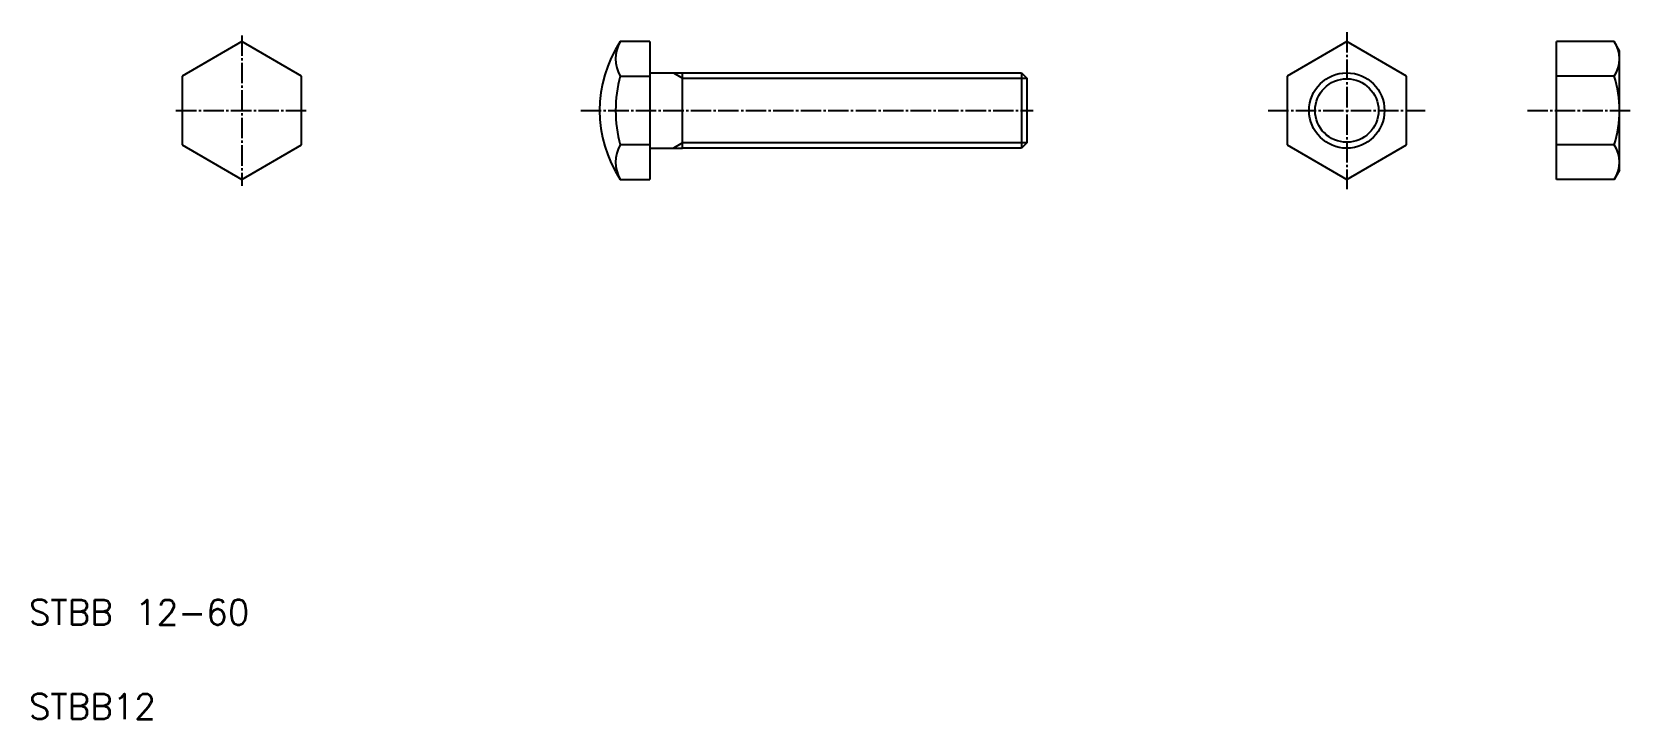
# Model space of a CAD drawing. Extents: x 11 to 265, y 10 to 119.
import ezdxf

# ---------------------------------------------------------------- set-up
doc = ezdxf.new("R2010")
doc.units = 0
doc.header["$LTSCALE"] = 0.25
doc.linetypes.add('CENTER', pattern=[17.5, 13, -1.5, 1.5, -1.5])
doc.layers.get('0').update_dxf_attribs({"linetype": 'CONTINUOUS'})
doc.layers.add('CENTER', color=1, linetype='CENTER')
doc.styles.get("Standard").update_dxf_attribs({"font": 'txt', "bigfont": 'BIGFONT'})

msp = doc.modelspace()

# ---------------------------------------------------------------- linework, layer by layer
for p, q in [((43.93, 117.85), (34.43, 112.37)), ((53.43, 112.37), (43.93, 117.85)), ((108.87, 117.85), (104.15, 117.85)), ((108.87, 117.85), (108.87, 95.91)), ((263.19, 116.38), (262.34, 117.85)), ((34.43, 112.37), (34.43, 101.4)), ((53.43, 101.4), (53.43, 112.37)), ((104.15, 112.37), (108.87, 112.37)), ((108.87, 112.88), (114.07, 112.88)), ((114.07, 112.88), (168.02, 112.88)), ((114.07, 100.88), (114.07, 112.88)), ((168.02, 112.88), (168.02, 100.88)), ((168.02, 112.88), (168.87, 112.03)), ((168.87, 112.03), (168.87, 101.73)), ((34.43, 101.4), (43.93, 95.91)), ((43.93, 95.91), (53.43, 101.4)), ((108.87, 101.4), (104.15, 101.4)), ((108.87, 100.88), (114.07, 100.88)), ((168.02, 100.88), (114.07, 100.88)), ((141.47, 101.73), (141.47, 101.73)), ((155.17, 101.73), (155.17, 101.73)), ((168.87, 101.73), (168.02, 100.88)), ((263.19, 97.38), (262.34, 95.91)), ((104.15, 95.91), (108.87, 95.91))]:
    msp.add_line(p, q)
at = {"color": 7, "linetype": 'CONTINUOUS'}
for p, q in [((219.79, 117.85), (210.29, 112.37)), ((229.29, 112.37), (219.79, 117.85)), ((253.19, 95.91), (253.19, 117.85)), ((262.34, 117.85), (253.19, 117.85)), ((263.19, 97.38), (263.19, 116.38)), ((210.29, 112.37), (210.29, 101.4)), ((229.29, 101.4), (229.29, 112.37)), ((262.34, 112.37), (253.19, 112.37)), ((210.29, 101.4), (219.79, 95.91)), ((219.79, 95.91), (229.29, 101.4)), ((262.34, 101.4), (253.19, 101.4)), ((262.34, 95.91), (253.19, 95.91))]:
    msp.add_line(p, q, dxfattribs=at)
at = {"color": 3}
for p, q in [((112.6, 112.88), (114.07, 112.03)), ((114.07, 112.03), (168.87, 112.03)), ((114.07, 101.73), (112.6, 100.88)), ((168.87, 101.73), (114.07, 101.73))]:
    msp.add_line(p, q, dxfattribs=at)
at = {"color": 3, "linetype": 'CONTINUOUS'}
msp.add_circle((219.79, 106.88), 6, dxfattribs=at)
at = {"color": 7, "linetype": 'CONTINUOUS'}
msp.add_circle((219.79, 106.88), 5.05, dxfattribs=at)
for centre, radius, start, end in [((120.87, 106.88), 20, 146.737, 213.263), ((108.87, 115.11), 5.46, 149.8596, 210.1404), ((258.33, 115.11), 4.86, 325.6158, 34.3842), ((124.15, 106.88), 20.74, 164.6646, 195.3354), ((245.04, 106.88), 18.15, 342.4121, 17.5879), ((108.87, 98.66), 5.46, 149.8596, 210.1404), ((258.33, 98.66), 4.86, 325.6158, 34.3842)]:
    msp.add_arc(centre, radius, start, end)
at = {"layer": 'CENTER', "color": 1, "linetype": 'CENTER'}
for p, q in [((43.93, 118.85), (43.93, 94.91)), ((219.79, 119.38), (219.79, 94.38)), ((33.43, 106.88), (54.43, 106.88)), ((97.87, 106.88), (169.87, 106.88)), ((207.29, 106.88), (232.29, 106.88)), ((248.54, 106.88), (265.19, 106.88))]:
    msp.add_line(p, q, dxfattribs=at)

# ---------------------------------------------------------------- texts
for s, p in [('STBB 12-60', (10, 25)), ('STBB12', (10, 10))]:
    msp.add_text(s, height=4).set_placement(p)

doc.saveas('drawing.dxf')
